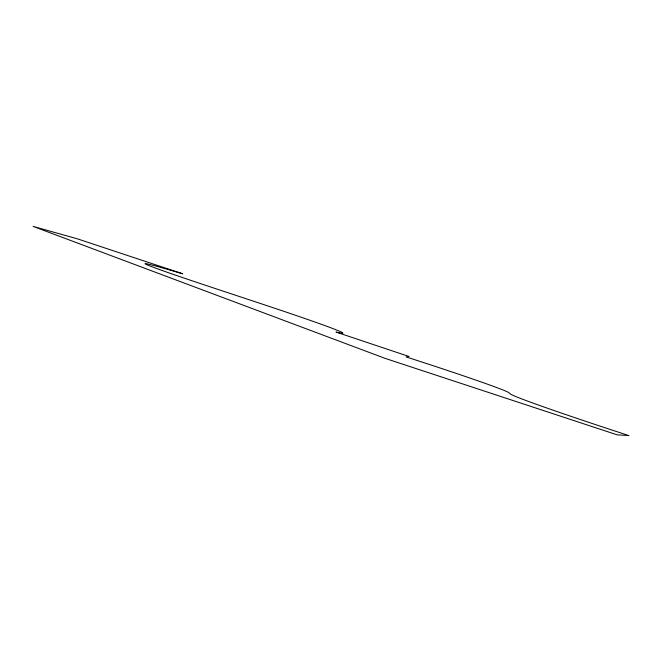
<?xml version="1.0" encoding="UTF-8"?>
<svg xmlns="http://www.w3.org/2000/svg" width="662" height="662" viewBox="0 0 662 662"><rect width="100%" height="100%" fill="white"/><g stroke="black" fill="none" stroke-linecap="round" stroke-linejoin="round"><path stroke-width="0.99" d="M408.851 356.437L406.178 356.934A112.192 2.813 17.8 0 1 508.879 392.723L510.311 393.907A126.533 3.128 18 0 0 615.271 431.127L628.9 435.604L617.191 434.851L385.027 358.349L33.1 226.396L77.272 238.8L182.762 273.811A149.571 2.689 17.7 0 0 212.99 287.771L258.106 302.724A178.707 3.856 17.6 0 1 335.982 332.051L408.851 356.437"/></g></svg>
